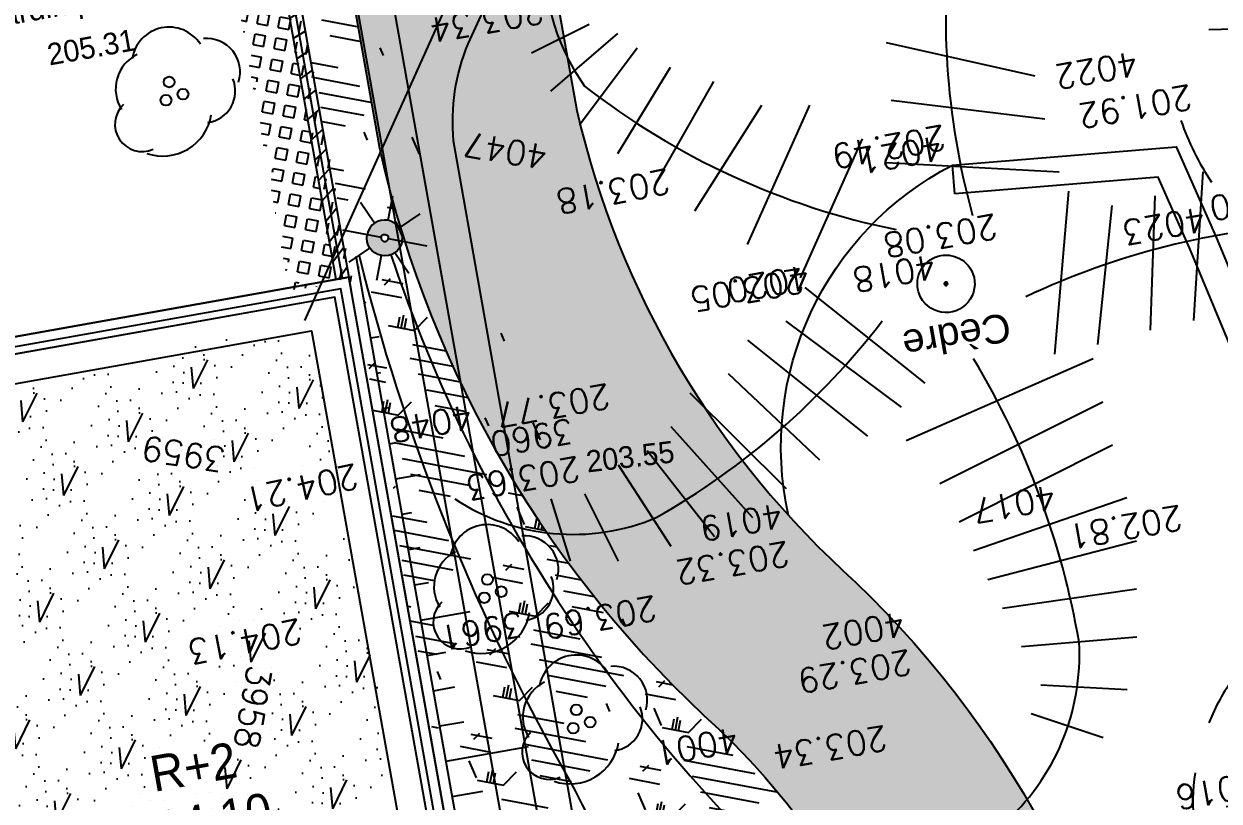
# Model space of a CAD drawing. Extents: x -2313930 to 3286427, y -3858277 to 2572692.
# Drawn here: x -1992 to -325, y 4838 to 5922 of the extents above; entities that cross this region are included whole.
import ezdxf
from ezdxf.enums import TextEntityAlignment as Align
from ezdxf.lldxf.tags import DXFTag

# ---------------------------------------------------------------- set-up
doc = ezdxf.new("R2010")
doc.units = 0
doc.layers.add('_GAZELEC-RESERVATION 2', color=132, linetype='Continuous', lineweight=18)
doc.layers.add('Fond topo - P', color=252, linetype='Continuous', lineweight=50)
for name, color, linetype in [('Fond topo - CLO_MUR', 252, 'Continuous'), ('Fond topo - SOL', 252, 'Continuous'), ('Fond topo - VEG', 252, 'Continuous'), ('Fond topo - VEG_TXT_ESSENCE', 252, 'Continuous'), ('Fond topo - Z_500', 252, 'Continuous'), ('prlm-VRD', 2, 'Continuous'), ('SA - arbuste', 252, 'Continuous'), ('SA - bât A-B', 252, 'Continuous'), ('SA - béton balayé', 252, 'Continuous'), ('SA - clôture', 252, 'DIVISE2'), ('SA - couvre sol', 252, 'Continuous'), ('SA - ECL-réso', 252, 'Eclairage public'), ('SA - emmarchements', 252, 'Continuous'), ('SA - EP-réso', 252, 'EP'), ('SA - EU-réso', 252, 'EU'), ('SA - haie séparative', 252, 'Continuous'), ('SA - muret béton', 252, 'Continuous'), ('SA - Talus', 252, 'Continuous'), ('SA - végétation basse', 252, 'Continuous')]:
    doc.layers.add(name, color=color, linetype=linetype)
for name, color, linetype, plot in [('Fond topo - N', 252, 'Continuous', False), ('Fond topo - NCACHE', 252, 'Continuous', False), ('Fond topo - ZCACHE', 252, 'Continuous', False)]:
    doc.layers.add(name, color=color, linetype=linetype, plot=plot)
doc.styles.add('2000_ARIAL', font='arial.ttf', dxfattribs={"height": 0.400000006})
doc.styles.add('Arial', font='arial.ttf')
doc.styles.add('Lignes', font='arial.ttf', dxfattribs={"height": 0.35})
doc.styles.add('SIMPLEX', font='simplex_.ttf', dxfattribs={"height": 1.25})
tags = doc.linetypes.add('CACHE2', pattern=[4.762499928474426, 3.174999952316284, -1.587499976158142]).pattern_tags.tags
tags[6:7] = [DXFTag(74, 4), DXFTag(75, 0), DXFTag(340, '0'), DXFTag(46, 0.0), DXFTag(50, 0.0), DXFTag(44, 0.0), DXFTag(45, 0.0)]
tags[4:5] = [DXFTag(74, 4), DXFTag(75, 0), DXFTag(340, '0'), DXFTag(46, 0.0), DXFTag(50, 0.0), DXFTag(44, 0.0), DXFTag(45, 0.0)]
tags = doc.linetypes.add('DIVISE2', pattern=[15.874999761581421, 6.349999904632568, -3.174999952316284, 0, -3.174999952316284, 0, -3.174999952316284]).pattern_tags.tags
tags[14:15] = [DXFTag(74, 4), DXFTag(75, 0), DXFTag(340, '0'), DXFTag(46, 0.0), DXFTag(50, 0.0), DXFTag(44, 0.0), DXFTag(45, 0.0)]
tags[12:13] = [DXFTag(74, 4), DXFTag(75, 0), DXFTag(340, '0'), DXFTag(46, 0.0), DXFTag(50, 0.0), DXFTag(44, 0.0), DXFTag(45, 0.0)]
tags[10:11] = [DXFTag(74, 4), DXFTag(75, 0), DXFTag(340, '0'), DXFTag(46, 0.0), DXFTag(50, 0.0), DXFTag(44, 0.0), DXFTag(45, 0.0)]
tags[8:9] = [DXFTag(74, 4), DXFTag(75, 0), DXFTag(340, '0'), DXFTag(46, 0.0), DXFTag(50, 0.0), DXFTag(44, 0.0), DXFTag(45, 0.0)]
tags[6:7] = [DXFTag(74, 4), DXFTag(75, 0), DXFTag(340, '0'), DXFTag(46, 0.0), DXFTag(50, 0.0), DXFTag(44, 0.0), DXFTag(45, 0.0)]
tags[4:5] = [DXFTag(74, 4), DXFTag(75, 0), DXFTag(340, '0'), DXFTag(46, 0.0), DXFTag(50, 0.0), DXFTag(44, 0.0), DXFTag(45, 0.0)]
tags = doc.linetypes.add('Eclairage public', pattern='A,5,-0.25,["ECL",Lignes,S=1,R=0,X=0,Y=-0.18],-1.25', length=6.5).pattern_tags.tags
tags[15:16] = [DXFTag(74, 4), DXFTag(75, 0), DXFTag(340, '0'), DXFTag(46, 0.0), DXFTag(50, 0.0), DXFTag(44, 0.0), DXFTag(45, 0.0)]
tags[4:5] = [DXFTag(74, 4), DXFTag(75, 0), DXFTag(340, '0'), DXFTag(46, 0.0), DXFTag(50, 0.0), DXFTag(44, 0.0), DXFTag(45, 0.0)]
tags = doc.linetypes.add('EP', pattern='A,5,-0.25,["EP",Lignes,S=1,R=0,X=0,Y=-0.18],-1.25', length=6.5).pattern_tags.tags
tags[15:16] = [DXFTag(74, 4), DXFTag(75, 0), DXFTag(340, '0'), DXFTag(46, 0.0), DXFTag(50, 0.0), DXFTag(44, 0.0), DXFTag(45, 0.0)]
tags[4:5] = [DXFTag(74, 4), DXFTag(75, 0), DXFTag(340, '0'), DXFTag(46, 0.0), DXFTag(50, 0.0), DXFTag(44, 0.0), DXFTag(45, 0.0)]
tags = doc.linetypes.add('EU', pattern='A,5,-0.25,["EU",Lignes,S=1,R=0,X=0,Y=-0.18],-1.25', length=6.5).pattern_tags.tags
tags[15:16] = [DXFTag(74, 4), DXFTag(75, 0), DXFTag(340, '0'), DXFTag(46, 0.0), DXFTag(50, 0.0), DXFTag(44, 0.0), DXFTag(45, 0.0)]
tags[4:5] = [DXFTag(74, 4), DXFTag(75, 0), DXFTag(340, '0'), DXFTag(46, 0.0), DXFTag(50, 0.0), DXFTag(44, 0.0), DXFTag(45, 0.0)]
tags = doc.linetypes.add('L16', pattern=[0.37500001490116125, 0.300000011920929, -0.07500000298023224]).pattern_tags.tags
tags[6:7] = [DXFTag(74, 4), DXFTag(75, 0), DXFTag(340, '0'), DXFTag(46, 0.0), DXFTag(50, 0.0), DXFTag(44, 0.0), DXFTag(45, 0.0)]
tags[4:5] = [DXFTag(74, 4), DXFTag(75, 0), DXFTag(340, '0'), DXFTag(46, 0.0), DXFTag(50, 0.0), DXFTag(44, 0.0), DXFTag(45, 0.0)]

# ---------------------------------------------------------------- blocks, each defined once
blk = doc.blocks.new('MENSURA_TALSYM_5')
at = {"layer": 'SA - Talus'}
for p, q in [((1841152.01759654, 5171606.432477497), (1841152.031524696, 5171606.43776967)), ((1841152.195189995, 5171605.965079847), (1841152.219180066, 5171605.974195167)), ((1841152.372783449, 5171605.497682194), (1841152.482599826, 5171605.53940827)), ((1841152.550376904, 5171605.030284543), (1841152.601064558, 5171605.049543937)), ((1841152.727970358, 5171604.56288689), (1841152.795318843, 5171604.588476771)), ((1841152.905563813, 5171604.095489239), (1841152.991801609, 5171604.128256344)), ((1841153.083157267, 5171603.628091588), (1841153.408532411, 5171603.751721853)), ((1841153.260750722, 5171603.160693935), (1841153.391527824, 5171603.210384294)), ((1841153.438344176, 5171602.693296283), (1841153.594815005, 5171602.752749288)), ((1841153.615937631, 5171602.225898632), (1841153.800418353, 5171602.295994339)), ((1841153.793531085, 5171601.75850098), (1841154.444547112, 5171602.005862483)), ((1841153.97112454, 5171601.291103329), (1841154.218690495, 5171601.38516904)), ((1841154.148717994, 5171600.823705677), (1841154.43142523, 5171600.931123748)), ((1841154.326311449, 5171600.356308024), (1841154.64660839, 5171600.478008765)), ((1841154.503904903, 5171599.888910373), (1841155.595954577, 5171600.303848002)), ((1841154.681498358, 5171599.421512721), (1841155.083825796, 5171599.574381952))]:
    blk.add_line(p, q, dxfattribs=at)
blk = doc.blocks.new('Candélabre', base_point=(-13.42592592600001, -9.391534390999993))
for points in [[(-13.67592592600001, -9.391534390999993, -1), (-13.17592592600001, -9.391534390999993), (-13.37592592600001, -9.391534390999993, 1), (-13.475925926, -9.391534390999993)], [(-13.67592592600001, -9.391534390999993, -1), (-13.17592592600001, -9.391534390999993), (-13.37592592600001, -9.391534390999993, 1), (-13.475925926, -9.391534390999993)], [(-13.67592592600001, -9.391534390999993), (-13.475925926, -9.391534390999993, 1), (-13.37592592600001, -9.391534390999993), (-13.17592592600001, -9.391534390999993, -1)], [(-13.67592592600001, -9.391534390999993), (-13.475925926, -9.391534390999993, 1), (-13.37592592600001, -9.391534390999993), (-13.17592592600001, -9.391534390999993, -1)]]:
    blk.add_hatch(color=250).paths.add_polyline_path(points)
at = {"linetype": 'Continuous', "flags": 128}
for points in [[(-13.42592592600001, -9.141534390999993), (-13.42592592600001, -8.791534391999988)], [(-13.60270262100001, -9.214757695999992), (-13.850189994, -8.967270322999994)], [(-13.24914923200001, -9.214757696999996), (-13.001661857, -8.96727032199999)], [(-14.02592592600001, -9.391534390999993), (-13.67592592600001, -9.391534390999993)], [(-13.17592592600001, -9.391534390999993), (-12.825925927, -9.391534390999993)], [(-13.85018999600001, -9.815798461), (-13.60270262200001, -9.568311086999998)], [(-13.42592592600001, -9.991534390999988), (-13.42592592600001, -9.641534390999993)], [(-13.00166185800001, -9.815798458999993), (-13.249149231, -9.568311085999994)]]:
    blk.add_lwpolyline(points, dxfattribs=at)
for points in [[(-13.67592592600001, -9.391534390999993), (-13.475925926, -9.391534390999993, -1), (-13.37592592600001, -9.391534390999993), (-13.17592592600001, -9.391534390999993, 1)], [(-13.67592592600001, -9.391534390999993), (-13.475925926, -9.391534390999993, 1), (-13.37592592600001, -9.391534390999993), (-13.17592592600001, -9.391534390999993, -1)]]:
    blk.add_lwpolyline(points, format="xyb", close=True, dxfattribs=at)
blk = doc.blocks.new('PTOPO')
at = {"layer": 'Fond topo - NCACHE', "style": 'SIMPLEX'}
blk.add_attdef('MAT', text='', height=0.34, dxfattribs=at).set_placement((0.09999999986030161, -0.09999999962747097), align=Align.TOP_LEFT)
at = {"layer": 'Fond topo - ZCACHE', "style": 'SIMPLEX'}
blk.add_attdef('ALT', (0.09999999986030161, 0.09999999962747097), '', height=0.34, dxfattribs=at)
blk = doc.blocks.new('VEG14')
at = {"ltscale": 2, "flags": 128}
for points in [[(0.5, 0, -1), (-0.5, 0, -1)], [(0.016, 0, -1), (-0.016, 0, -1)]]:
    blk.add_lwpolyline(points, format="xyb", close=True, dxfattribs=at)
blk = doc.blocks.new('RESINEUX')
at = {"ltscale": 2}
for p, q in [((-0.074169265, 0.428845282), (-0.014171327, 0.418845625)), ((-0.094168577, 0.388846656), (-0.024170983, 0.388846656)), ((-0.104168234, 0.338848375), (-0.014171327, 0.348848031)), ((-0.11416789, 0.298849749), (-0.014171327, 0.318849062)), ((-0.11416789, 0.258851124), (-0.004171670000000001, 0.288850093)), ((-0.104168234, 0.218852498), (0.015827643, 0.258851124)), ((0.325816989, 0.248851468), (0.345816302, 0.168854217)), ((0.365815615, 0.248851468), (0.365815615, 0.188853529)), ((0.285818364, 0.238851811), (0.325816989, 0.15885456)), ((-0.094168577, 0.178853873), (0.015827643, 0.218852499)), ((0.245819739, 0.218852498), (0.29581802, 0.138855248)), ((0.205821113, 0.198853186), (0.265819051, 0.108856279)), ((-0.094168577, 0.128855591), (0.035826955, 0.18885353)), ((0.165822488, 0.178853873), (0.225820426, 0.07885731)), ((-0.08416892100000001, 0.08885696600000001), (0.035826955, 0.148854904)), ((0.115824206, 0.148854904), (0.205821113, 0.038858684)), ((-0.074169264, 0.058857997), (0.05582626800000001, 0.118855935)), ((0.06582592400000001, 0.118855935), (0.155822831, 0.008859715)), ((-0.444156549, 0.058857997), (-0.394158268, 0.108856279)), ((-0.124167546, -0.091136848), (-0.11416789, 0.098856622)), ((-0.41415758, 0.018859372), (-0.374158955, 0.08885696600000001)), ((-0.374158955, -0.011139597), (-0.33416033, 0.08885696600000001)), ((-0.33416033, -0.03113891), (-0.294161704, 0.08885696600000001)), ((-0.294161704, -0.051138223), (-0.264162735, 0.08885696600000001)), ((-0.254163079, -0.06113787900000001), (-0.234163766, 0.08885696600000001)), ((-0.204164797, -0.071137536), (-0.204164797, 0.08885696600000001)), ((-0.164166172, -0.08113719200000001), (-0.164166172, 0.08885696600000001)), ((0.045826612, -0.14113513), (0.125823863, -0.001139941)), ((0.09582489300000001, -0.151134786), (0.175822144, -0.03113891)), ((0.135823519, -0.161134443), (0.225820426, -0.051138223)), ((-0.104168234, -0.06113787900000001), (0.025827299, -0.14113513)), ((-0.11416789, -0.101136505), (-0.004171670000000001, -0.171134099)), ((-0.124167546, -0.151134786), (-0.014171327, -0.211132724)), ((-0.134167203, -0.191133412), (-0.014171327, -0.261131006))]:
    blk.add_line(p, q, dxfattribs=at)
for centre, major_axis, ratio, start_param, end_param in [((0.125824658, 0.32584846), (-0.141416496, 0.141416496), 0.9999999999990478, 6.0187679254481, 7.001196311805126), ((0.626553274, 0.375004286), (0.495806787, 0.495806787), 0.9999999999992479, 2.407115294926716, 2.808261770600389), ((0.346817063, 0.020858942), (0.141416496, 0.141416496), 0.9999999999984862, 0.2082352305735228, 0.9403659464662355), ((0.6156107310000001, -0.413017298), (-0.494244527, 0.494244527), 0.9999999999994863, 5.940864207087385, 6.402329262634387), ((-0.271161699, 0.231851691), (-0.148487321, 0.148487321), 0.999999999999426, 1.039500649605982, 1.948537937165391), ((-0.132308309, 0.771717634), (0.5413446150000001, 0.5413446150000001), 0.999999999999071, 3.63264165587472, 4.003214602841574), ((0, 0), (-0.001131371, 0.001131371), 0.99999999997417, 3.926990817000156, 7.06858347058995), ((0, 0), (-0.001131371, 0.001131371), 0.99999999997417, 0.7853981634103633, 3.926990817000156), ((-0.091248273, -0.737988308), (0.495574425, 0.495574425), 0.9999999999996342, 0.1822567691657557, 0.5883250715815413), ((-0.744748968, -0.046828497), (-0.4953887950000001, 0.4953887950000001), 0.9999999999996526, 3.509030027783859, 3.906773112117224)]:
    blk.add_ellipse(centre, major_axis=major_axis, ratio=ratio, start_param=start_param, end_param=end_param, dxfattribs=at)
blk = doc.blocks.new('VEG12')
at = {"ltscale": 2}
for p, q in [((0.01815258799999997, 0.057406781), (0.100441039, 0.47293725)), ((0.05749608, 0.253444298), (0.145517598, 0.414706841)), ((0.037902722, 0.15845596), (-0.06593155700000003, 0.344147082)), ((-0.158788295, 0.086017079), (-0.245985314, 0.284587218)), ((0.04981112299999996, 0.033821695), (0.391570728, 0.285894318)), ((0.143890955, 0.107467204), (0.230033352, 0.253971609)), ((0.2917471699999999, 0.208620217), (0.392372872, 0.233301274)), ((-0.05229389700000003, 0.02983962500000001), (-0.383643778, 0.204631851)), ((-0.25001839, 0.135126714), (-0.3755999820000001, 0.091127132)), ((0.122915307, -0.02992704099999999), (0.317230371, 0.05540147100000001)), ((0.057557527, -0.01766878999999999), (0.411943876, -0.08413611500000001)), ((-0.05265807700000003, -0.029192154), (-0.412380265, -0.256628677)), ((-0.09359106700000003, -0.049762263), (-0.2956446150000001, -0.04653133200000001)), ((0.01825986499999999, -0.057372749), (0.107637982, -0.4128258760000001)), ((0.184132294, -0.04763066399999999), (0.323120213, -0.192805613)), ((0.02259491799999996, -0.07955337300000001), (0.001649748999999978, -0.36183712)), ((-0.151821475, -0.09483882200000002), (-0.2999525240000001, -0.315936062)), ((0.05371548199999998, -0.188497704), (0.197263789, -0.356749422))]:
    blk.add_line(p, q, dxfattribs=at)
for start, end in [(90, 103.8461539085843), (62.30769199853572, 76.15384597947835), (117.6923078993823, 131.5384619204946), (34.61538499867542, 48.46153799321151), (145.3846149358338, 159.2307690506909), (6.923076979206323, 20.76923090842763), (173.0769230068974, 186.9230769931026), (339.2307689837768, 353.0769230207937), (200.7692310571047, 214.6153850641662), (311.5384620067885, 325.3846150013246), (228.4615380795054, 242.3076921006177), (283.8461540205217, 297.6923080014643), (256.1538460914157, 270)]:
    blk.add_arc((0, 0), 0.496982058, start, end, dxfattribs=at)
blk = doc.blocks.new('VEG12A')
at = {"ltscale": 2}
for p, q in [((0.01815258799999997, 0.057406781), (0.100441039, 0.47293725)), ((0.05749608, 0.253444298), (0.145517598, 0.414706841)), ((0.037902722, 0.15845596), (-0.06593155700000003, 0.344147082)), ((-0.158788295, 0.086017079), (-0.245985314, 0.284587218)), ((0.04981112299999996, 0.033821695), (0.391570728, 0.285894318)), ((0.143890955, 0.107467204), (0.230033352, 0.253971609)), ((0.2917471699999999, 0.208620217), (0.392372872, 0.233301274)), ((-0.05229389700000003, 0.02983962500000001), (-0.383643778, 0.204631851)), ((-0.25001839, 0.135126714), (-0.3755999820000001, 0.091127132)), ((0.122915307, -0.02992704099999999), (0.317230371, 0.05540147100000001)), ((0.057557527, -0.01766878999999999), (0.411943876, -0.08413611500000001)), ((-0.05265807700000003, -0.029192154), (-0.412380265, -0.256628677)), ((-0.09359106700000003, -0.049762263), (-0.2956446150000001, -0.04653133200000001)), ((0.01825986499999999, -0.057372749), (0.107637982, -0.4128258760000001)), ((0.184132294, -0.04763066399999999), (0.323120213, -0.192805613)), ((0.02259491799999996, -0.07955337300000001), (0.001649748999999978, -0.36183712)), ((-0.151821475, -0.09483882200000002), (-0.2999525240000001, -0.315936062)), ((0.05371548199999998, -0.188497704), (0.197263789, -0.356749422))]:
    blk.add_line(p, q, dxfattribs=at)
for start, end in [(90, 103.8461539085843), (62.30769199853572, 76.15384597947835), (117.6923078993823, 131.5384619204946), (34.61538499867542, 48.46153799321151), (145.3846149358338, 159.2307690506909), (6.923076979206323, 20.76923090842763), (173.0769230068974, 186.9230769931026), (200.7692310571047, 214.6153850641662), (228.4615380795054, 242.3076921006177), (283.8461540205217, 297.6923080014643), (256.1538460914157, 270)]:
    blk.add_arc((0, 0), 0.496982058, start, end, dxfattribs=at)
blk = doc.blocks.new('A$C1F970F0F')
at = {"layer": 'SA - bât A-B'}
h = blk.add_hatch(dxfattribs=at)
h.set_pattern_fill('_USER', color=256, scale=25, angle=-143.4936667190104, style=0, pattern_type=0)
h.set_pattern_definition([(216.5063332809896, (-277130161.1279894, -473864756.7787022), (14.87279096815364, -20.09477765036497), [])])
h.paths.add_polyline_path([(-1650.376307402157, 6292.52478415871), (-1632.750306197871, 6295.586272716791), (-1533.338471095921, 5733.537086516871), (-1551.059262827042, 5730.379096731061)])
at = {"layer": 'SA - béton balayé'}
h = blk.add_hatch(dxfattribs=at)
h.set_pattern_fill('BETON_BALAYE', color=256, scale=49.99999999999999, angle=-10.72360141139323, style=0, pattern_type=2)
h.set_pattern_definition([(349.2763985886067, (-277130161.1279894, -473864756.7787022), (117.3825536141096, 28.65896207176165), [749.9999999999999, -99.99999999999999, 250, -49.99999999999999]), (349.2763985886067, (-277130091.1375459, -473864744.5890418), (-36.75306622226226, 74.64222748057564), [150, -16.5, 299.9999999999999, -37.49999999999999]), (349.2763985886067, (-277130128.6565508, -473864719.6726964), (261.6928111209335, -15.46358973923611), [399.9999999999999, -69.99999999999999, 200, -49.99999999999999])])
edge = h.paths.add_edge_path()
edge.add_line((-3029.358420432381, 2725.663300409979), (-3176.503412120477, 2699.68824411886))
edge.add_line((-3176.503412120477, 2699.68824411886), (-3197.938926788104, 2817.762816654752))
edge.add_line((-3197.938926788104, 2817.762816654752), (-2585.414526747907, 2927.205998263748))
edge.add_line((-2585.414526747906, 2927.205998263748), (-2578.826355698741, 2888.03185968563))
edge.add_line((-2578.826355698741, 2888.03185968563), (-1904.134724859205, 2936.930201529326))
edge.add_line((-1904.134724859205, 2936.930201529326), (-556.7846852388789, 3176.476094804919))
edge.add_arc((-574.2892230096678, 3274.932131851878), 100.0000003678063, 280.0812987824421, 378.0302388281741)
edge.add_arc((1605.009413828708, 4000.887508871435), 2197.033974330638, 193.9407361550014, 198.4415558139132, ccw=False)
edge.add_line((-527.3118890800722, 3471.582166447442), (-688.4548001430187, 4457.417421807394))
edge.add_arc((-1789.293175567613, 4303.567778650573), 1111.537152553589, 7.955943186170549, 45.96465422619263)
edge.add_arc((19.33927830369248, 6251.945001042874), 1547.302139566071, 192.879059078743, 227.9674271135737, ccw=False)
edge.add_line((-1489.03695480859, 5907.060889278498), (-1560.044395075191, 6307.792480241876))
edge.add_line((-1560.044395075191, 6307.792480241875), (-1284.318385454477, 6356.528171834126))
edge.add_line((-1284.318385454477, 6356.528171834125), (-1215.319194815332, 5966.159823136683))
edge.add_arc((19.3392790080029, 6251.94500138343), 1267.302140410601, 193.0326782619799, 228.1653141634967)
edge.add_arc((-1789.293174348239, 4303.567779083163), 1391.537151259583, 7.955943178051314, 46.18746477798038, ccw=False)
edge.add_line((-411.1498586048565, 4496.172671736105), (-275.2797675438888, 3639.964293068523))
edge.add_arc((3153.449018752114, 4499.098145884332), 3534.726590138055, 194.066934089328, 205.9179933813439)
edge.add_arc((1360.60453142281, 3627.843744498979), 1541.393806160593, 205.917993299705, 223.4935397732298)
edge.add_arc((5328.644473156121, 7392.522830198402), 7011.142392459067, 223.4935397712739, 227.6166324867172)
edge.add_line((602.5175779411827, 2213.735113210599), (898.3231051051232, 2004.633868360899))
edge.add_line((898.3231051051231, 2004.633868360899), (847.6940603821262, 1728.843869632567))
edge.add_arc((1998.283496401869, 4025.384621252822), 2568.648569604794, 204.8031901930446, 243.3886814322684, ccw=False)
edge.add_arc((-512.7503180231788, 2859.286821588871), 199.9999996293523, 26.27723080957601, 100.08129874951)
edge.add_line((-547.7593932520969, 3056.198894580915), (-1889.254979973833, 2817.69386697183))
edge.add_line((-1889.254979973833, 2817.69386697183), (-1913.538162964921, 2815.933940840666))
edge.add_line((-1913.538162964921, 2815.933940840666), (-2036.659527240996, 1231.702232686619))
edge.add_line((-2036.659527240996, 1231.702232686619), (-2036.482519291774, 133.7400379066587))
edge.add_arc((-1936.482520511362, 133.7561594007732), 100.0000000799253, 180.0092369357546, 270.0092369145096)
edge.add_line((-1936.466399054336, 33.7561606747783), (-1436.448871649034, 33.83677102289278))
edge.add_line((-1436.448871649034, 33.83677102289275), (-1436.428442326689, -86.1632271734652))
edge.add_line((-1436.42844232669, -86.1632271734652), (-1936.447053287466, -86.24383772407744))
edge.add_arc((-1936.482520706155, 133.7561592480878), 219.9999998311147, 180.0092368832574, 270.00923697005237, ccw=False)
edge.add_line((-2156.482517686297, 133.7206921626651), (-2156.660235340263, 1236.084975973609))
edge.add_line((-2156.660235340263, 1236.084975973609), (-2034.581792946551, 2807.161291871891))
edge.add_line((-2034.581792946552, 2807.16129187189), (-3029.358420432381, 2725.663300409979))
at = {"layer": 'SA - couvre sol'}
h = blk.add_hatch(dxfattribs=at)
h.set_pattern_fill('PELOUSE6', color=256, scale=20.0000003, angle=-10.72360141139323, style=0, pattern_type=2)
h.set_pattern_definition([(349.2763985886067, (-277130161.1279894, -473864756.7787022), (22.32856350872324, 117.9043497231417), [37.5000005625, -202.5000030375]), (79.27639858860677, (-277130147.3110734, -473864759.3953308), (-235.8086994462835, 44.65712701744649), [15.000000225, -105.000001575]), (79.27639858860677, (-277130138.0997961, -473864761.1397498), (-235.8086994462835, 44.65712701744649), [15.000000225, -105.000001575]), (79.27639858860677, (-277130142.7054347, -473864760.2675403), (-235.8086994462835, 44.65712701744649), [18.75000028125, -101.25000151875]), (112.9664661186067, (-277130151.916716, -473864758.5231205), (-191.1515722884832, 280.4658259369293), [12.00000018, -420.7461593111922]), (45.58633105860677, (-277130133.4941673, -473864762.0119574), (22.32856353476547, 117.9043498154048), [12.00000018, -420.7461593111923]), (45.58633105860677, (-277130124.2828801, -473864763.7563783), (22.32856353476547, 117.9043498154048), [26.00000039, -406.6661590999923]), (112.9664661186067, (-277130161.1279894, -473864756.7787022), (-191.1515722884832, 280.4658259369293), [26.00000039, -406.6661590999922]), (349.2763985886067, (-277130073.3609553, -473864750.4999832), (22.32856350872324, 117.9043497231417), [44.42455106636825, -195.5754525336318]), (349.2763985886067, (-277130085.1249766, -473864728.4255323), (22.32856350872324, 117.9043497231417), [82.81008944215131, -56.09585564143782, 43.07431864611476, -58.01973967029608]), (349.2763985886067, (-277130096.7337571, -473864706.3804808), (22.32856350872324, 117.9043497231417), [119.4799495921992, -46.28746189431191, 29.47870124218051, -44.75389087130835]), (349.2763985886067, (-277130108.4191755, -473864684.3209158), (22.32856350872324, 117.9043497231417), [100.4611429069171, -139.5388606930829]), (349.2763985886067, (-277130104.5097786, -473864665.2146754), (22.32856350872324, 117.9043497231417), [65.56973938354608, -174.4302642164539])])
edge = h.paths.add_edge_path()
edge.add_line((-1632.742975582498, 6295.544812236144), (-1560.044395075191, 6307.792480241875))
edge.add_line((-1560.044395075191, 6307.792480241875), (-1489.03695480859, 5907.060889278497))
edge.add_arc((19.33927858444463, 6251.945001274068), 1547.302139910603, 192.8790590847714, 227.9674271115839)
edge.add_arc((-1789.293174050157, 4303.567779405864), 1111.537150936208, 7.955943158439197, 45.96465425536343, ccw=False)
edge.add_line((-688.4548001430188, 4457.417421807394), (-527.3118889386417, 3471.58216556757))
edge.add_arc((1605.009461608266, 4000.887523045971), 2197.034024191142, 193.9407362367347, 198.4415558475564)
edge.add_arc((-574.2892230041205, 3274.93213175604), 100.0000002636742, -79.91870121107519, 18.030237186463182, ccw=False)
edge.add_line((-556.7846852388786, 3176.476094804919), (-1904.134724859205, 2936.930201529326))
edge.add_line((-1904.134724859205, 2936.930201529326), (-2578.826355698741, 2888.03185968563))
edge.add_line((-2578.826355698741, 2888.03185968563), (-2585.414526747907, 2927.205998263748))
edge.add_line((-2585.414526747906, 2927.205998263748), (-2211.215455834145, 2993.726689657081))
edge.add_line((-2211.215455834145, 2993.726689657081), (-2206.564282920079, 2967.62709109135))
edge.add_line((-2206.564282920079, 2967.62709109135), (-1076.313708471887, 3169.047462598764))
edge.add_line((-1076.313708471887, 3169.047462598764), (-1533.723094155923, 5733.468543553034))
edge.add_line((-1533.723094155923, 5733.468543553034), (-1632.742975582498, 6295.544812236144))
at = {"layer": 'SA - haie séparative'}
h = blk.add_hatch(dxfattribs=at)
h.set_pattern_fill('PAVES_EVERGREEN1', color=256, scale=30.0000012, angle=-10.72360141139323, style=0, pattern_type=2)
h.set_pattern_definition([(349.2763985886067, (-277130152.3634321, -473864750.8052154), (32.26715867605478, 9.155903067109474), [15.0000006, -15.0000006]), (79.27639858860677, (-277130152.3634321, -473864750.8052154), (-9.155903067109474, 32.26715867605478), [15.0000006, -15.0000006])])
h.paths.add_polyline_path([(-1619.973523712326, 5718.098028927243), (-1551.059263427424, 5730.379100067538), (-1650.376307402157, 6292.52478415871), (-2244.599041303432, 6189.353687182052), (-2143.976201212991, 5624.716570198178), (-2079.255884489773, 5636.249909301485), (-2163.186105437295, 6130.963281003721), (-1705.455054970488, 6210.436199071914)])
at = {"layer": 'SA - végétation basse'}
h = blk.add_hatch(dxfattribs=at)
h.set_pattern_fill('PELOUSE3', color=256, scale=30.0000012, angle=-10.72360141139323, style=0, pattern_type=2)
h.set_pattern_definition([(63.75228758860676, (-277130161.1279894, -473864756.7787022), (-23.45095126548362, 279.2401461521268), [45.00000179999999, -235.223134908925]), (63.75228758860676, (-277130070.6913459, -473864682.3057902), (-23.45095126548362, 279.2401461521268), [45.00000179999999, -235.223134908925]), (63.75228758860676, (-277129980.2547024, -473864607.8328782), (-23.45095126548362, 279.2401461521268), [45.00000179999999, -235.223134908925]), (94.80050958860676, (-277130161.1279894, -473864756.7787022), (-147.3804408980185, 27.9107051026506), [30.00000119999999, -250.223135508925]), (94.80050958860676, (-277130070.6913459, -473864682.3057902), (-147.3804408980185, 27.9107051026506), [30.00000119999999, -250.223135508925]), (94.80050958860676, (-277129980.2547024, -473864607.8328782), (-147.3804408980185, 27.9107051026506), [30.00000119999999, -250.223135508925]), (349.2763985886067, (-277130150.4254121, -473864748.9555228), (90.43664346942202, 74.47291196122701), [0, -150.000006]), (349.2763985886067, (-277130128.2907439, -473864741.178331), (90.43664346942202, 74.47291196122701), [0, -150.000006]), (349.2763985886067, (-277130131.1123402, -473864724.186572), (90.43664346942202, 74.47291196122701), [0, -150.000006]), (349.2763985886067, (-277130107.9907268, -473864726.3211191), (90.43664346942202, 74.47291196122701), [0, -150.000006]), (349.2763985886067, (-277130114.7958684, -473864688.3802859), (90.43664346942202, 74.47291196122701), [0, -150.000006]), (349.2763985886067, (-277130145.871033, -473864715.8131706), (90.43664346942202, 74.47291196122701), [0, -150.000006]), (349.2763985886067, (-277130146.4181992, -473864709.3189448), (90.43664346942202, 74.47291196122701), [0, -150.000006]), (349.2763985886067, (-277130146.4030777, -473864682.394556), (90.43664346942202, 74.47291196122701), [0, -150.000006]), (349.2763985886067, (-277130175.4900693, -473864748.6971968), (90.43664346942202, 74.47291196122701), [0, -150.000006]), (349.2763985886067, (-277130174.2875769, -473864733.9636422), (90.43664346942202, 74.47291196122701), [0, -150.000006]), (349.2763985886067, (-277130189.2665902, -473864747.5843463), (90.43664346942202, 74.47291196122701), [0, -150.000006]), (349.2763985886067, (-277130188.2321773, -473864725.3383205), (90.43664346942202, 74.47291196122701), [0, -150.000006]), (349.2763985886067, (-277130175.8128164, -473864713.4801186), (90.43664346942202, 74.47291196122701), [0, -150.000006]), (349.2763985886067, (-277130177.2053921, -473864699.0031776), (90.43664346942202, 74.47291196122701), [0, -150.000006]), (349.2763985886067, (-277130185.5838336, -473864679.4629427), (90.43664346942202, 74.47291196122701), [0, -150.000006]), (349.2763985886067, (-277130158.2804474, -473864698.11404), (90.43664346942202, 74.47291196122701), [0, -150.000006]), (349.2763985886067, (-277130203.1613337, -473864706.8047658), (90.43664346942202, 74.47291196122701), [0, -150.000006]), (349.2763985886067, (-277130212.652973, -473864733.433686), (90.43664346942202, 74.47291196122701), [0, -150.000006]), (349.2763985886067, (-277130184.8232839, -473864761.1398489), (90.43664346942202, 74.47291196122701), [0, -150.000006]), (349.2763985886067, (-277130166.9053067, -473864770.5176433), (90.43664346942202, 74.47291196122701), [0, -150.000006]), (349.2763985886067, (-277130182.8034158, -473864783.9612368), (90.43664346942202, 74.47291196122701), [0, -150.000006]), (349.2763985886067, (-277130135.5774301, -473864791.408701), (90.43664346942202, 74.47291196122701), [0, -150.000006]), (349.2763985886067, (-277130151.59432, -473864765.1885123), (90.43664346942202, 74.47291196122701), [0, -150.000006]), (349.2763985886067, (-277130132.6665843, -473864764.2846365), (90.43664346942202, 74.47291196122701), [0, -150.000006])])
h.paths.add_polyline_path([(-1893.276800445001, 4312.839610432731), (-1362.164649133924, 4407.488362615771), (-1585.159879443624, 5658.804133718273), (-2115.745252433012, 5564.249257842735)])
at = {"layer": 'Fond topo - CLO_MUR', "ltscale": 2, "flags": 128}
blk.add_lwpolyline([(-688.20508743189, 5850.138352108768), (-691.4535677911376, 5890.006226114148), (-379.5816348449639, 5915.417910477425), (-323.9772998255364, 5790.54464333697), (-140.5935424261472, 5349.27891640096), (-94.7991120469784, 5251.662534762557), (-10.20946892287373, 5105.797471281964), (-44.81196145344734, 5085.730894297443)], dxfattribs=at)
at = {"layer": 'Fond topo - CLO_MUR', "linetype": 'L16', "ltscale": 2, "flags": 128}
blk.add_lwpolyline([(-44.81196145344734, 5085.730894297443), (-130.273811009218, 5233.099976792846), (-177.1870564085223, 5333.101248500644), (-360.7222042432363, 5774.731257656324), (-404.5901758065577, 5873.247622005242), (-688.2050875233956, 5850.138352126098)], dxfattribs=at)
at = {"layer": 'Fond topo - SOL', "linetype": 'L16', "ltscale": 2, "flags": 128}
blk.add_lwpolyline([(-920.0255753217211, 5401.269748739848, -0.3402234524605572), (-691.4535677911376, 5890.006226114148)], format="xyb", dxfattribs=at)
at = {"layer": 'SA - arbuste'}
for centre in [(-1783.927007388524, 6005.97737337994), (-1788.270267326671, 5980.61760358377), (-1764.634030431414, 5989.002881431468), (-1340.000225253414, 5311.870064043068), (-1320.707248296304, 5294.895572094597), (-1344.34348519156, 5286.510294246898), (-1216.003362938424, 5129.936522923797), (-1196.710385981313, 5112.962030975326), (-1220.346622871023, 5104.576753031789)]:
    blk.add_circle(centre, 7.5, dxfattribs=at)
at = {"layer": 'SA - arbuste', "ltscale": 0.800000011920929}
for centre, radius, start, end in [((-1784.066879278756, 6030.471781403387), 52.09335999999999, 32.90494451793248, 171.1222226947237), ((-1732.059342559701, 6019.757231881708), 47.1596, 342.9842597590838, 94.63470455183064), ((-1804.563170307563, 5996.163929833041), 53.97568, 116.3248625983236, 211.8320556568809), ((-1736.225822909936, 5993.503444575452), 44.59584, 277.883133562608, 22.28760147896251), ((-1821.667277865541, 5946.930961271781), 37.90984, 133.2696688948049, 293.7521365895177), ((-1792.628270224025, 5971.167454073842), 68.40896, 251.0377365793105, 350.7437827194919), ((-1340.140097143646, 5336.364472066515), 52.09335999999999, 32.9049446683259, 171.1222226947237), ((-1288.132560447467, 5325.649922549169), 47.1596, 342.9842594908044, 94.63470461757107), ((-1360.636388212658, 5302.056620408996), 53.97568, 116.3248625983236, 211.8320555073776), ((-1292.299040774826, 5299.39613523858), 44.59584, 277.8831336434853, 22.28760147896251), ((-1377.740495753307, 5252.823651939242), 37.90984, 133.2696686351559, 293.7521365895177), ((-1348.701488111791, 5277.060144741303), 68.40896, 251.0377365793105, 350.7437823991756), ((-1216.143234823109, 5154.430930851406), 52.09335999999999, 32.9049446683259, 171.1222224813845), ((-1164.135698109601, 5143.716381425566), 47.1596, 342.9842594908044, 94.63470455183064), ((-1236.639525874791, 5120.123079285393), 53.97568, 116.324862448247, 211.8320555073776), ((-1168.302178477166, 5117.462594027804), 44.59584, 277.8831336434853, 22.28760172363472), ((-1253.74363343277, 5070.890110724133), 37.90984, 133.2696683756754, 293.7521367712873), ((-1224.704625791253, 5095.126603526194), 68.40896, 251.0377365793105, 350.7437827194919)]:
    blk.add_arc(centre, radius, start, end, dxfattribs=at)
at = {"layer": 'SA - bât A-B', "linetype": 'Continuous', "ltscale": 2.539999961853027, "elevation": 9.999999999999998e-08, "flags": 128}
for points in [[(-2379.561877123091, 4160.678618468924), (-1287.706386739186, 4355.256655555886), (-1533.3281392233, 5733.538927925641), (-2625.183746439677, 5538.961545481948)], [(-2625.18362971604, 5538.960890764502), (-1533.3281392233, 5733.538927925641), (-1528.420183853411, 5705.998419702933), (-1287.706386739186, 4355.256655555886), (-2379.561877231926, 4160.678618394747), (-2383.772544269017, 4184.306362056946), (-1315.544796799149, 4374.673732178404), (-1552.745712140069, 5705.703305953935), (-2621.004666534718, 5515.511050543934)], [(-1893.708275435095, 4312.762717788848), (-1886.60543287928, 4272.905816539507), (-1315.544796799149, 4374.673732178404), (-1552.745712214245, 5705.70330606277), (-2123.806348306158, 5603.93539023653), (-2116.703505744796, 5564.07848889135), (-1585.159879443624, 5658.804133718273), (-1362.164649133924, 4407.488362615771)], [(-2116.703505744796, 5564.07848889135), (-1585.159879443624, 5658.804133718273), (-1362.164649133924, 4407.488362615771), (-1893.708275435095, 4312.762717788848)]]:
    blk.add_lwpolyline(points, close=True, dxfattribs=at)
blk.add_lwpolyline([(-2382.018099619796, 4174.461468807418), (-1303.945458858981, 4366.583283546556), (-1544.655263544094, 5717.302643829807), (-2622.727904196074, 5525.180829164846)], dxfattribs=at)
at = {"layer": 'SA - clôture', "ltscale": 0.1000000014901161, "elevation": 9.999999999999998e-08, "flags": 128}
blk.add_lwpolyline([(-1542.198854580827, 5731.958090179816), (-1641.529222113254, 6295.422128779298)], dxfattribs=at)
at = {"layer": 'SA - ECL-réso', "ltscale": 0.75, "elevation": 9.999999999999998e-08, "flags": 128}
blk.add_lwpolyline([(-1475.110443905265, 5766.401422545955, 0.1362120017762133), (-838.9789361074819, 4822.492392310165, -0.03575262993527941), (-599.8260445017723, 3757.456632320135, 0.08458757116206624), (-142.8597030717047, 2572.739655090864, 0.1018241665879795), (784.6364305523733, 1789.941469141512, -0.1154325763872777), (1801.014147016003, 1141.354277914741)], format="xyb", dxfattribs=at)
at = {"layer": 'SA - emmarchements', "elevation": 9.999999999999998e-08, "flags": 128}
for points in [[(-1284.318385454477, 6356.528171834125), (-1249.507177067765, 6159.581022149189), (-1215.319194815332, 5966.159823136683, 0.1545072172428259), (-825.930523025197, 5307.713209472345, -0.1683812778561788), (-411.1498586048565, 4496.172671736105)], [(-1560.044395075191, 6307.792480241875), (-1525.233186705808, 6110.845330465433), (-1490.421978319096, 5913.898180780496, 0.01245937118491118), (-1489.03695480859, 5907.060889278498, 0.1543094570110363), (-1016.661478805876, 5102.664207514093, -0.1673816827214231), (-688.4548001430188, 4457.417421807394)]]:
    blk.add_lwpolyline(points, format="xyb", dxfattribs=at)
at = {"layer": 'SA - EP-réso', "ltscale": 0.75, "elevation": 9.999999999999998e-08, "flags": 128}
blk.add_lwpolyline([(2566.152516580046, 876.3103505561792), (2567.183615954937, 961.9083501940681, 0.3038135515548239), (2422.871377904824, 1127.726289594517), (1293.799864130439, 1498.886731004649, -0.2451589190929156), (-1104.395255167816, 4052.061781908328), (-1490.651059086209, 6224.425435984132, 0.2442911667358615), (-1508.197340965751, 6251.265406478272)], format="xyb", dxfattribs=at)
blk.add_lwpolyline([(-1146.960384650512, 4003.563320991082), (-1540.543812606176, 6219.411742913164)], dxfattribs=at)
at = {"layer": 'SA - EU-réso', "ltscale": 0.75, "elevation": 9.999999999999998e-08, "flags": 128}
blk.add_lwpolyline([(-1594.767764329507, 5673.225868476729), (-1330.426686986158, 6260.502493214059)], dxfattribs=at)
blk.add_lwpolyline([(2617.534404683669, 958.3520565071242, 0.02430399992714655), (2617.147610928713, 968.2506084235482, 0.3084876794272485), (2431.642292807388, 1163.244017275639), (1304.186131232575, 1535.139853239783, -0.2470799863846096), (-1058.641706458652, 4066.126741684488), (-1387.237039322209, 5924.109169990921, -0.1208395636719429), (-1366.982120749651, 6059.298974206537), (-1307.40268621278, 6189.662523912101, 0.1663501201703965), (-1302.251692345747, 6260.024822760921)], format="xyb", dxfattribs=at)
at = {"layer": 'SA - muret béton', "ltscale": 2.539999961853027, "elevation": 9.999999999999998e-08, "flags": 128}
blk.add_lwpolyline([(-1650.376307402157, 6292.52478415871), (-1632.750306197871, 6295.586272716791), (-1533.338471095921, 5733.537086516871), (-1551.059262827042, 5730.379096731061)], close=True, dxfattribs=at)
at = {"layer": 'SA - Talus', "elevation": 9.999999999999998e-08, "flags": 128}
blk.add_lwpolyline([(-1047.624186796141, 3089.209546835954), (-1517.89752590926, 5734.309386637975), (-1522.904746934638, 5762.47300578085)], dxfattribs=at)
at = {"layer": 'SA - Talus', "linetype": 'CACHE2', "ltscale": 0.300000011920929, "elevation": 9.999999999999998e-08, "flags": 128}
blk.add_lwpolyline([(-556.7846852388786, 3176.476094804919, -0.2261218375777173), (-808.5294975224881, 3514.159140536153), (-1000.189056070467, 4397.456538950435, 0.07981512510906678), (-1238.344625687185, 5055.668904972709, -0.06696525527887637), (-1518.497813385582, 5763.689262221573)], format="xyb", dxfattribs=at)
at = {"layer": 'Fond topo - P', "ltscale": 2}
ref = blk.add_blockref('PTOPO', (-1256.260328257054, 6133.943247358119), dxfattribs=dict(at, xscale=99.99999999999994, yscale=99.99999999999994, zscale=99.99999999999994, rotation=190.0656205306617))
ref.add_attrib('MAT', '3963', dxfattribs={"layer": 'Fond topo - N', "color": 0, "ltscale": 2, "height": 33.99999999999999, "rotation": 190.0656204987762, "style": 'SIMPLEX'}).set_placement((-1267.854170066077, 6142.041570104147), align=Align.TOP_LEFT)
ref.add_attrib('ALT', '203.34', (-1264.358650980204, 6122.349405544764), dxfattribs={"layer": 'Fond topo - Z_500', "color": 0, "ltscale": 2, "height": 33.99999999999999, "rotation": 190.0656204987762, "style": 'SIMPLEX'})
ref = blk.add_blockref('PTOPO', (-418.4721569977814, 6007.54568556215), dxfattribs=dict(at, xscale=99.99999999999994, yscale=99.99999999999994, zscale=99.99999999999994, rotation=190.0656205306617))
ref.add_attrib('MAT', '4022', dxfattribs={"layer": 'Fond topo - N', "color": 0, "ltscale": 2, "height": 33.99999999999999, "rotation": 190.0656204987762, "style": 'SIMPLEX'}).set_placement((-430.0659988068046, 6015.644008308177), align=Align.TOP_LEFT)
ref.add_attrib('ALT', '201.92', (-360.3893522598867, 6002.147280635768), dxfattribs={"layer": 'Fond topo - Z_500', "color": 0, "ltscale": 2, "height": 33.99999999999999, "rotation": 190.0656204987762, "style": 'SIMPLEX'})
ref = blk.add_blockref('PTOPO', (-691.4535677911376, 5890.006226114148), dxfattribs=dict(at, xscale=99.99999999999994, yscale=99.99999999999994, zscale=99.99999999999994, rotation=190.0656205306617))
ref.add_attrib('MAT', '4021', dxfattribs={"layer": 'Fond topo - N', "color": 0, "ltscale": 2, "height": 33.99999999999999, "rotation": 190.0656204987762, "style": 'SIMPLEX'}).set_placement((-703.0474096576957, 5898.104548681496), align=Align.TOP_LEFT)
ref.add_attrib('ALT', '202.49', (-704.0089933101947, 5945.906392771075), dxfattribs={"layer": 'Fond topo - Z_500', "color": 0, "ltscale": 2, "height": 33.99999999999999, "rotation": 190.0656204987762, "style": 'SIMPLEX'})
ref = blk.add_blockref('PTOPO', (-1251.649856497305, 5871.789632143616), dxfattribs=dict(at, xscale=99.99999999999999, yscale=99.99999999999999, zscale=99.99999999999999, rotation=170.1604648537416))
ref.add_attrib('MAT', '4047', dxfattribs={"layer": 'Fond topo - N', "color": 0, "ltscale": 2, "height": 33.99999999999999, "rotation": 170.1604648521292, "style": 'SIMPLEX'}).set_placement((-1259.79386457561, 5883.351428562262), align=Align.TOP_LEFT)
ref.add_attrib('ALT', '203.18', (-1088.921308431697, 5885.010805065081), dxfattribs={"layer": 'Fond topo - Z_500', "color": 0, "ltscale": 2, "height": 33.99999999999999, "rotation": 190.9496867750789, "style": 'SIMPLEX'})
ref = blk.add_blockref('PTOPO', (-323.9772998255364, 5790.54464333697), dxfattribs=dict(at, xscale=99.99999999999994, yscale=99.99999999999994, zscale=99.99999999999994, rotation=190.0656205306617))
ref.add_attrib('MAT', '4023', dxfattribs={"layer": 'Fond topo - N', "color": 0, "ltscale": 2, "height": 33.99999999999999, "rotation": 190.0656204987762, "style": 'SIMPLEX'}).set_placement((-335.5711416345598, 5798.642966082995), align=Align.TOP_LEFT)
ref.add_attrib('ALT', '201.70', (-177.2236856293241, 5873.551982441025), dxfattribs={"layer": 'Fond topo - Z_500', "color": 0, "ltscale": 2, "height": 33.99999999999999, "rotation": 190.0656204987762, "style": 'SIMPLEX'})
ref = blk.add_blockref('PTOPO', (-700.3692185305193, 5724.458180947822), dxfattribs=dict(at, xscale=99.99999999999994, yscale=99.99999999999994, zscale=99.99999999999994, rotation=190.0656205306617))
ref.add_attrib('MAT', '4018', dxfattribs={"layer": 'Fond topo - N', "color": 0, "ltscale": 2, "height": 33.99999999999999, "rotation": 190.0656204987762, "style": 'SIMPLEX'}).set_placement((-711.9630603915303, 5732.556503419331), align=Align.TOP_LEFT)
ref.add_attrib('ALT', '203.08', (-632.0448536606323, 5821.969851140598), dxfattribs={"layer": 'Fond topo - Z_500', "color": 0, "ltscale": 2, "height": 33.99999999999999, "rotation": 190.0656204987762, "style": 'SIMPLEX'})
ref = blk.add_blockref('PTOPO', (-876.1845808715842, 5709.561939997015), dxfattribs=dict(at, xscale=99.99999999999994, yscale=99.99999999999994, zscale=99.99999999999994, rotation=190.0656205306617))
ref.add_attrib('MAT', '4020', dxfattribs={"layer": 'Fond topo - N', "color": 0, "ltscale": 2, "height": 33.99999999999999, "rotation": 190.0656204987762, "style": 'SIMPLEX'}).set_placement((-887.7784226806076, 5717.660262743041), align=Align.TOP_LEFT)
ref.add_attrib('ALT', '203.05', (-901.4998759950442, 5746.319301761522), dxfattribs={"layer": 'Fond topo - Z_500', "color": 0, "ltscale": 2, "height": 33.99999999999999, "rotation": 190.0656204987762, "style": 'SIMPLEX'})
ref = blk.add_blockref('PTOPO', (-1346.400729839087, 5514.701195596544), dxfattribs=dict(at, xscale=99.99999999999994, yscale=99.99999999999994, zscale=99.99999999999994, rotation=190.0656205306617))
ref.add_attrib('MAT', '4048', dxfattribs={"layer": 'Fond topo - N', "color": 0, "ltscale": 2, "height": 33.99999999999999, "rotation": 190.0656204987762, "style": 'SIMPLEX'}).set_placement((-1357.994571665439, 5522.799518251066), align=Align.TOP_LEFT)
ref.add_attrib('ALT', '203.77', (-1172.149421320286, 5585.159882316711), dxfattribs={"layer": 'Fond topo - Z_500', "color": 0, "ltscale": 2, "height": 33.99999999999999, "rotation": 190.0656204987762, "style": 'SIMPLEX'})
ref = blk.add_blockref('PTOPO', (-1205.879405764172, 5495.196272278471), dxfattribs=dict(at, xscale=99.99999999999994, yscale=99.99999999999994, zscale=99.99999999999994, rotation=190.0656205306617))
ref.add_attrib('MAT', '3960', dxfattribs={"layer": 'Fond topo - N', "color": 0, "ltscale": 2, "height": 33.99999999999999, "rotation": 190.0656204987762, "style": 'SIMPLEX'}).set_placement((-1217.473247596071, 5503.294595028829), align=Align.TOP_LEFT)
ref.add_attrib('ALT', '203.63', (-1213.977728487322, 5483.602430465115), dxfattribs={"layer": 'Fond topo - Z_500', "color": 0, "ltscale": 2, "height": 33.99999999999999, "rotation": 190.0656204987762, "style": 'SIMPLEX'})
ref = blk.add_blockref('PTOPO', (-1700.456356117646, 5450.379231542211), dxfattribs=dict(at, xscale=100, yscale=100, zscale=100, rotation=171.6185493610811))
ref.add_attrib('MAT', '3959', dxfattribs={"layer": 'Fond topo - N', "color": 0, "ltscale": 2, "height": 33.99999999999999, "rotation": 171.6185493588858, "style": 'SIMPLEX'}).set_placement((-1708.891924370096, 5461.730054982633), align=Align.TOP_LEFT)
ref.add_attrib('ALT', '204.21', (-1524.243080544209, 5473.421652427223), dxfattribs={"layer": 'Fond topo - Z_500', "color": 0, "ltscale": 2, "height": 33.99999999999999, "rotation": 192.4077712709239, "style": 'SIMPLEX'})
ref = blk.add_blockref('PTOPO', (-533.0157221057465, 5402.268747091913), dxfattribs=dict(at, xscale=99.99999999999994, yscale=99.99999999999994, zscale=99.99999999999994, rotation=190.0656205306617))
ref.add_attrib('MAT', '4017', dxfattribs={"layer": 'Fond topo - N', "color": 0, "ltscale": 2, "height": 33.99999999999999, "rotation": 190.0656204987762, "style": 'SIMPLEX'}).set_placement((-544.6095639549754, 5410.367069750766), align=Align.TOP_LEFT)
ref.add_attrib('ALT', '202.81', (-373.8521677121174, 5415.636319432331), dxfattribs={"layer": 'Fond topo - Z_500', "color": 0, "ltscale": 2, "height": 33.99999999999999, "rotation": 190.0656204987762, "style": 'SIMPLEX'})
ref = blk.add_blockref('PTOPO', (-913.8684646273254, 5376.840766446353), dxfattribs=dict(at, xscale=99.99999999999994, yscale=99.99999999999994, zscale=99.99999999999994, rotation=190.0656205306617))
ref.add_attrib('MAT', '4019', dxfattribs={"layer": 'Fond topo - N', "color": 0, "ltscale": 2, "height": 33.99999999999999, "rotation": 190.0656204987762, "style": 'SIMPLEX'}).set_placement((-925.4623064765542, 5384.939089105206), align=Align.TOP_LEFT)
ref.add_attrib('ALT', '203.32', (-921.9667873678046, 5365.246924541491), dxfattribs={"layer": 'Fond topo - Z_500', "color": 0, "ltscale": 2, "height": 33.99999999999999, "rotation": 190.0656204987762, "style": 'SIMPLEX'})
ref = blk.add_blockref('PTOPO', (-1275.839240656252, 5225.365532671618), dxfattribs=dict(at, xscale=99.99999999999994, yscale=99.99999999999994, zscale=99.99999999999994, rotation=190.0656205306617))
ref.add_attrib('MAT', '3961', dxfattribs={"layer": 'Fond topo - N', "color": 0, "ltscale": 2, "height": 33.99999999999999, "rotation": 190.0656204987762, "style": 'SIMPLEX'}).set_placement((-1287.43308252281, 5233.463855238966), align=Align.TOP_LEFT)
ref.add_attrib('ALT', '203.69', (-1106.834526493129, 5289.328943832595), dxfattribs={"layer": 'Fond topo - Z_500', "color": 0, "ltscale": 2, "height": 33.99999999999999, "rotation": 190.0656204987762, "style": 'SIMPLEX'})
ref = blk.add_blockref('PTOPO', (-1628.784502921551, 5196.356087376826), dxfattribs=dict(at, xscale=99.99999999999999, yscale=99.99999999999999, zscale=99.99999999999999, rotation=260.237757600519))
ref.add_attrib('MAT', '3958', dxfattribs={"layer": 'Fond topo - N', "color": 0, "ltscale": 2, "height": 33.99999999999999, "rotation": 260.2377576042662, "style": 'SIMPLEX'}).set_placement((-1640.335302216241, 5188.196489799898), align=Align.TOP_LEFT)
ref.add_attrib('ALT', '204.13', (-1602.49337248237, 5257.18129220432), dxfattribs={"layer": 'Fond topo - Z_500', "color": 0, "ltscale": 2, "height": 33.99999999999999, "rotation": 191.0269795667627, "style": 'SIMPLEX'})
ref = blk.add_blockref('PTOPO', (-743.5892688532479, 5225.536339672773), dxfattribs=dict(at, xscale=99.99999999999994, yscale=99.99999999999994, zscale=99.99999999999994, rotation=190.0656205306617))
ref.add_attrib('MAT', '4002', dxfattribs={"layer": 'Fond topo - N', "color": 0, "ltscale": 2, "height": 33.99999999999999, "rotation": 190.0656204987762, "style": 'SIMPLEX'}).set_placement((-755.1831107142586, 5233.634662144284), align=Align.TOP_LEFT)
ref.add_attrib('ALT', '203.29', (-751.6875915937271, 5213.942497767912), dxfattribs={"layer": 'Fond topo - Z_500', "color": 0, "ltscale": 2, "height": 33.99999999999999, "rotation": 190.0656204987762, "style": 'SIMPLEX'})
ref = blk.add_blockref('PTOPO', (-975.8465247595054, 5064.351569784307), dxfattribs=dict(at, xscale=99.99999999999994, yscale=99.99999999999994, zscale=99.99999999999994, rotation=190.0656205306617))
ref.add_attrib('MAT', '4001', dxfattribs={"layer": 'Fond topo - N', "color": 0, "ltscale": 2, "height": 33.99999999999999, "rotation": 190.0656204987762, "style": 'SIMPLEX'}).set_placement((-987.4403665914051, 5072.449892534666), align=Align.TOP_LEFT)
ref.add_attrib('ALT', '203.34', (-785.5529554819615, 5108.217564118179), dxfattribs={"layer": 'Fond topo - Z_500', "color": 0, "ltscale": 2, "height": 33.99999999999999, "rotation": 190.0656204987762, "style": 'SIMPLEX'})
ref = blk.add_blockref('PTOPO', (-250.1124419443469, 5002.430873541515), dxfattribs=dict(at, xscale=99.99999999999994, yscale=99.99999999999994, zscale=99.99999999999994, rotation=190.0656205306617))
ref.add_attrib('MAT', '4016', dxfattribs={"layer": 'Fond topo - N', "color": 0, "ltscale": 2, "height": 33.99999999999999, "rotation": 190.0656204987762, "style": 'SIMPLEX'}).set_placement((-261.7062837762466, 5010.529196291874), align=Align.TOP_LEFT)
ref.add_attrib('ALT', '202.50', (-258.2107646903735, 4990.837031732492), dxfattribs={"layer": 'Fond topo - Z_500', "color": 0, "ltscale": 2, "height": 33.99999999999999, "rotation": 190.0656204987762, "style": 'SIMPLEX'})
at = {"layer": 'Fond topo - VEG', "ltscale": 2, "zscale": 99.99999999999997}
for name, p, xscale, yscale, rotation in [('RESINEUX', (-700.3692185305193, 5724.458180947822), 1495.917170092388, 1495.917170092388, 116.6488402594871), ('VEG12A', (2.380033626132217, 6083.923203961451), 799.9999999999998, 799.9999999999998, 192.432705982593), ('VEG12', (103.5129825261378, 5939.437474943971), 799.9999999999998, 799.9999999999998, 192.432705982593), ('VEG14', (-700.3692185305193, 5724.458180947822), 80, 80, 207.8417380991697), ('VEG12', (-55.97964315246315, 4998.849099426685), 603.8399999999999, 603.8399999999999, 192.432705982593), ('VEG12', (-17.16903643407352, 4787.471202689284), 603.8399999999999, 603.8399999999999, 192.432705982593)]:
    blk.add_blockref(name, p, dxfattribs=dict(at, xscale=xscale, yscale=yscale, rotation=rotation))
at = {"layer": 'SA - ECL-réso', "linetype": 'ByBlock', "xscale": 99.99999999999999, "yscale": 99.99999999999999, "zscale": 99.99999999999999, "rotation": 349.2763985886067}
blk.add_blockref('Candélabre', (-1483.268650159723, 5788.460737138716), dxfattribs=at)
at = {"layer": 'SA - Talus', "xscale": 99.99999999999999, "yscale": 99.99999999999999, "zscale": 99.99999999999999, "rotation": 349.2763985886067}
blk.add_blockref('MENSURA_TALSYM_5', (-277130161.1279894, -473864756.7787022), dxfattribs=at)
at = {"layer": 'Fond topo - VEG_TXT_ESSENCE', "style": '2000_ARIAL'}
blk.add_text('Cèdre', height=39.99999999999999, rotation=190.0656205035111, dxfattribs=at).set_placement((-614.1027754404081, 5684.511667519573))
at = {"layer": 'SA - bât A-B', "style": 'Arial'}
for s, height, rotation, width, p in [('jardin privatif', 30.3030599, 10.02373026828249, 0.986012876033783, (-2023.8708716421, 6082.410359682657)), ('205.31', 30.3030599, 10.06521972151299, 0.9545000195503235, (-1950.838805591538, 6028.984514642645)), ('R+2', 49.99999999999999, 10.10452419321967, 0.9273599982261658, (-1805.036891986617, 5015.418498550459)), ('214.10', 49.99999999999999, 10.10452419321967, 0.9273999929428101, (-1832.154329858391, 4931.576109384502))]:
    blk.add_text(s, height=height, rotation=rotation, dxfattribs=dict(at, width=width)).set_placement(p)
at = {"layer": 'SA - emmarchements', "style": 'Arial', "width": 0.9545000195503235}
blk.add_text('203.55', height=30.3030599, rotation=6.68583595145022, dxfattribs=at).set_placement((-1200.477617727661, 5461.173458429699))

msp = doc.modelspace()

# ---------------------------------------------------------------- linework, layer by layer
at = {"layer": '_GAZELEC-RESERVATION 2'}
msp.add_circle((486248.4803309143, -227485.9628347494), 2800178.148749841, dxfattribs=at)

# ---------------------------------------------------------------- block references
at = {"layer": 'prlm-VRD'}
msp.add_blockref('A$C1F970F0F', (-5.729869075061288, -165.0016201740946), dxfattribs=at)

doc.saveas('drawing.dxf')
